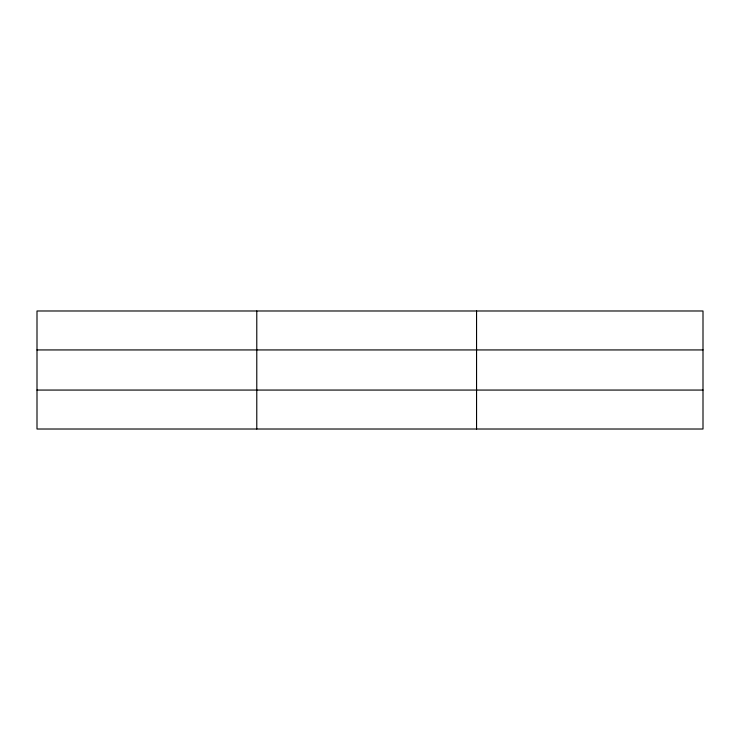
<?xml version="1.0" encoding="UTF-8"?>
<svg xmlns="http://www.w3.org/2000/svg" width="740" height="740" viewBox="0 0 740 740"><rect width="100%" height="100%" fill="white"/><g stroke="black" fill="none" stroke-linecap="round" stroke-linejoin="round"><path stroke-width="1.11" d="M256.78 429.015L256.78 310.985M476.56 429.015L476.56 310.985M703 349.937L703 310.985L37 310.985L37 429.015L703 429.015L703 349.937L37 349.937M37 390.063L703 390.063"/></g></svg>
